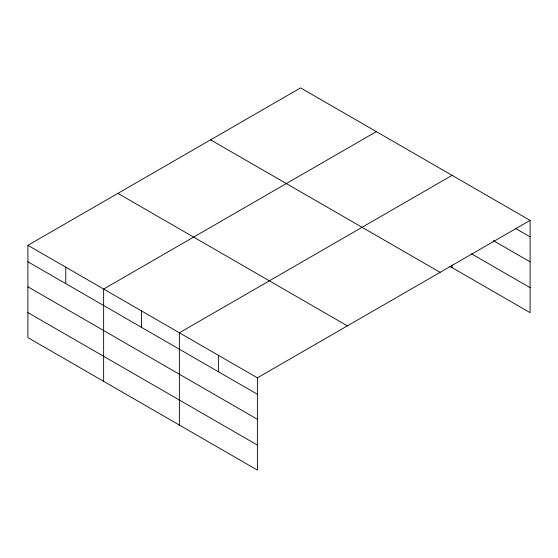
<?xml version="1.0" encoding="UTF-8"?>
<svg xmlns="http://www.w3.org/2000/svg" width="558" height="558" viewBox="0 0 558 558"><rect width="100%" height="100%" fill="white"/><g stroke="black" fill="none" stroke-linecap="round" stroke-linejoin="round"><path stroke-width="0.84" d="M530.1 220.396L300.595 87.892L27.9 245.325L27.9 337.604L257.405 470.108L257.405 377.829L530.1 220.396L530.1 312.675L449.839 266.333M376.329 131.618L103.635 289.051L103.635 381.33M452.071 175.345L179.376 332.777L179.376 425.056M515.843 228.599L530.1 236.829M493.335 240.631L530.1 261.855M471.573 253.855L530.1 287.642M210.603 139.842L440.109 272.346M117.891 193.375L347.397 325.879M27.9 245.325L257.405 377.829M27.9 261.765L257.405 394.269M27.9 286.791L257.405 419.295M27.9 312.578L257.405 445.082M452.071 265.029L452.071 267.624M218.387 355.306L218.387 371.74M141.509 310.918L141.509 327.351M65.767 267.191L65.767 283.624"/></g></svg>
